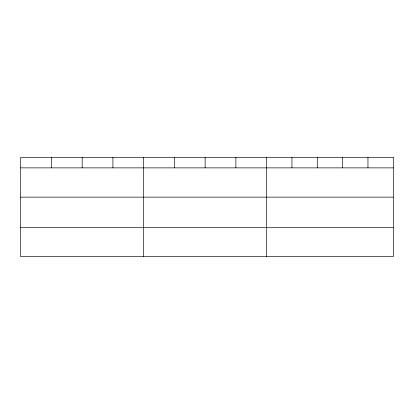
<?xml version="1.0" encoding="UTF-8"?>
<svg xmlns="http://www.w3.org/2000/svg" width="414" height="414" viewBox="0 0 414 414"><rect width="100%" height="100%" fill="white"/><g stroke="black" fill="none" stroke-linecap="round" stroke-linejoin="round"><path stroke-width="0.62" d="M20.7 167.867L393.3 167.867M20.7 197.147L393.3 197.147M20.7 227.312L393.3 227.312M367.963 157.408L367.963 167.867M342.626 157.408L342.626 167.867M317.29 157.408L317.29 167.867M291.953 157.408L291.953 167.867M266.616 157.408L266.616 256.592M235.876 157.408L235.876 167.867M205.137 157.408L205.137 167.867M174.397 157.408L174.397 167.867M143.658 157.408L143.658 256.592M112.918 157.408L112.918 167.867M82.179 157.408L82.179 167.867M51.44 157.408L51.44 167.867M393.3 157.408L20.7 157.408L20.7 256.592L393.3 256.592L393.3 157.408"/></g></svg>
